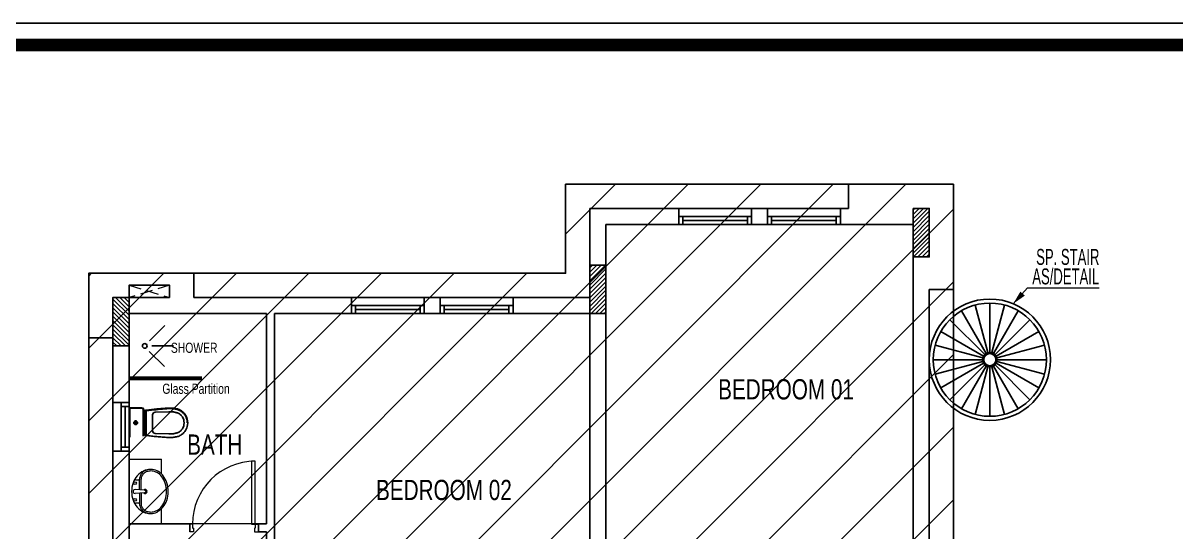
# Model space of a CAD drawing. Header units: centimetres. Extents: x 7997 to 116674, y 1017 to 13844.
# Drawn here: x 9807 to 11233, y 13215 to 13844 of the extents above; entities that cross this region are included whole.
import ezdxf

# ---------------------------------------------------------------- set-up
doc = ezdxf.new("R2010")
doc.units = ezdxf.units.CM
doc.header["$LTSCALE"] = 200
doc.linetypes.add('$0$$1$DASHED', pattern=[0.75, 0.5, -0.25])
doc.linetypes.add('A-106-Typical Floor Plan$0$HIDDEN', pattern=[0.375, 0.25, -0.125])
for name, color, linetype, lineweight in [('$0$$1$HAT', 8, 'Continuous', 9), ('$1$FIXTURE', 6, 'Continuous', 13), ('$1$WALL', 3, 'Continuous', 25), ('HA', 251, 'Continuous', 0), ('HAT', 8, 'Continuous', 9), ('HATCH', 8, 'Continuous', 5), ('Layer1', 67, 'Continuous', 9), ('TEXT', 6, 'Continuous', 18), ('WALL', 3, 'Continuous', 25)]:
    doc.layers.add(name, color=color, linetype=linetype, lineweight=lineweight)
for name, color, linetype in [('$1$Z-RUBBER', 8, 'Continuous'), ('BATH-FUR', 8, 'Continuous'), ('Border 100x200', 2, 'Continuous'), ('COL', 1, 'Continuous'), ('DIM', 11, 'Continuous'), ('ELE', 6, 'Continuous'), ('ELE-COLUM', 7, 'Continuous'), ('STAIRS', 7, 'Continuous'), ('WIN', 6, 'Continuous'), ('WINDOR', 6, 'Continuous'), ('wipeout', 85, 'Continuous')]:
    doc.layers.add(name, color=color, linetype=linetype)
doc.styles.add('style8', font='swisscl.ttf', dxfattribs={"width": 0.8})
pattern_1 = [(45, (-33014.8116, -54636.4848), (-2.65165043, 2.65165043), [])]

# ---------------------------------------------------------------- blocks, each defined once
blk = doc.blocks.new('08-TITLE SHEET-selattin', base_point=(45714.8, -203081.4))
at = {"color": 0}
blk.add_lwpolyline([(51244.8, -203081.4), (45714.8, -203081.4), (45714.8, -206921.4), (51244.8, -206921.4)], close=True, dxfattribs=at)
at = {"color": 0, "linetype": 'ByBlock', "const_width": 17}
blk.add_lwpolyline([(45744.3, -206891.9), (51215.3, -206891.9), (51215.3, -203110.8), (45744.3, -203110.8)], close=True, dxfattribs=at)
at = {"layer": 'HA', "ltscale": 1.2}
blk.add_lwpolyline([(45714.8, -203081.4), (51244.8, -203081.4), (51244.8, -206921.4), (45714.8, -206921.4)], close=True, dxfattribs=at)
blk = doc.blocks.new('A$C397E50C8')
at = {"layer": 'Layer1', "color": 8}
for p, q in [((0.385, 0.322), (0.375, 0.441)), ((0.415, 0.322), (0.424, 0.441)), ((0.8, 0.514), (0.8, 0.114)), ((0.38, 0.385), (0.248, 0.385)), ((0.38, 0.365), (0.248, 0.365)), ((0.42, 0.385), (0.552, 0.385)), ((0.42, 0.365), (0.552, 0.365)), ((0, 0.114), (0.187, 0.114)), ((0.616, 0.114), (0.8, 0.114))]:
    blk.add_line(p, q, dxfattribs=at)
for centre in [(0.298, 0.441), (0.502, 0.441)]:
    blk.add_circle(centre, 0.017, dxfattribs=at)
for centre, radius, start, end in [((0.386, 0.206), 0.275, 109.7015, 130.8429), ((0.2, 0.414), 0.0561, 328.5927, 32.0804), ((0.4, 0.167), 0.316, 90, 109.7015), ((0.4, 0.441), 0.0245, 0, 180), ((0.4, 0.167), 0.316, 70.2985, 90), ((0.414, 0.206), 0.275, 49.1571, 70.2985), ((0.6, 0.414), 0.0561, 147.9196, 211.4073), ((0.332, 0.247), 0.206, 154.3988, 180), ((0.282, 0.247), 0.156, 159.911, 180), ((0.265, 0.253), 0.138, 138.557, 159.911), ((0.365, 0.231), 0.242, 130.8429, 154.3988), ((0.282, 0.247), 0.136, 159.911, 180), ((0.265, 0.253), 0.118, 138.557, 159.911), ((0.255, 0.262), 0.124, 115.1324, 138.557), ((0.255, 0.262), 0.104, 115.1324, 138.557), ((0.248, 0.277), 0.108, 90, 115.1324), ((0.248, 0.277), 0.0879, 90, 115.1324), ((0.4, 0.314), 0.0245, 130.1483, 49.8517), ((0.4, 0.314), 0.017, 151.52, 28.48), ((0.4, 0.323), 0.015, 184.5957, 355.4043), ((0.552, 0.277), 0.108, 64.8676, 90), ((0.552, 0.277), 0.0879, 64.8676, 90), ((0.545, 0.262), 0.104, 41.443, 64.8676), ((0.435, 0.231), 0.242, 25.6012, 49.1571), ((0.545, 0.262), 0.124, 41.443, 64.8676), ((0.535, 0.253), 0.118, 20.089, 41.443), ((0.535, 0.253), 0.138, 20.089, 41.443), ((0.518, 0.247), 0.136, 0, 20.089), ((0.468, 0.247), 0.206, 0, 25.6012), ((0.518, 0.247), 0.156, 0, 20.089), ((0.298, 0.247), 0.172, 180, 207.7048), ((0.298, 0.247), 0.152, 180, 207.7048), ((0.39, 0.318), 0.287, 211.6966, 225.1435), ((0.347, 0.272), 0.208, 207.7048, 231.7336), ((0.453, 0.272), 0.208, 308.2664, 332.2952), ((0.453, 0.272), 0.228, 315.8627, 332.2952), ((0.502, 0.247), 0.152, 332.2952, 0), ((0.502, 0.247), 0.172, 332.2952, 0), ((0.39, 0.318), 0.287, 225.1435, 230.6034), ((0.355, 0.257), 0.218, 227.5536, 253.317), ((0.379, 0.313), 0.259, 231.7336, 251.9061), ((0.39, 0.318), 0.287, 249.6954, 271.4336), ((0.4, 0.377), 0.326, 251.9061, 270), ((0.4, 0.377), 0.346, 269.5314, 270), ((0.4, 0.377), 0.326, 270, 288.0939), ((0.4, 0.377), 0.346, 270, 288.0939), ((0.421, 0.313), 0.259, 288.0939, 308.2664), ((0.421, 0.313), 0.279, 288.0939, 308.2664), ((0.453, 0.272), 0.228, 308.2664, 315.8627)]:
    blk.add_arc(centre, radius, start, end, dxfattribs=at)
blk = doc.blocks.new('CLOSET')
blk.add_wipeout([(-2144343.954, -2148345.497), (-2144343.793, -2148345.497), (-2144343.787, -2148345.499), (-2144343.779, -2148345.505), (-2144343.778, -2148345.508), (-2144343.775, -2148345.515), (-2144343.774, -2148345.519), (-2144343.774, -2148345.848), (-2144343.776, -2148345.856), (-2144343.779, -2148345.861), (-2144343.781, -2148345.864), (-2144343.783, -2148345.866), (-2144343.789, -2148345.869), (-2144343.792, -2148345.87), (-2144343.796, -2148345.87), (-2144343.954, -2148345.87), (-2144343.954, -2148345.506)]).dxf.layer = 'wipeout'
at = {"layer": 'BATH-FUR', "color": 8, "linetype": 'Continuous'}
for p, q in [((-2144343.954, -2148345.87), (-2144343.954, -2148345.497)), ((-2144343.948, -2148345.864), (-2144343.948, -2148345.504)), ((-2144343.905, -2148345.684), (-2144343.843, -2148345.684)), ((-2144343.874, -2148345.653), (-2144343.874, -2148345.715))]:
    blk.add_line(p, q, dxfattribs=at)
blk.add_circle((-2144343.874, -2148345.684), 0.0231, dxfattribs=at)
blk.add_wipeout([(-2144343.753, -2148345.529), (-2144343.691, -2148345.522), (-2144343.66, -2148345.518), (-2144343.643, -2148345.516), (-2144343.619, -2148345.514), (-2144343.602, -2148345.512), (-2144343.58, -2148345.51), (-2144343.566, -2148345.509), (-2144343.544, -2148345.507), (-2144343.527, -2148345.505), (-2144343.504, -2148345.504), (-2144343.482, -2148345.502), (-2144343.462, -2148345.502), (-2144343.443, -2148345.502), (-2144343.43, -2148345.502), (-2144343.424, -2148345.502), (-2144343.406, -2148345.504), (-2144343.401, -2148345.504), (-2144343.384, -2148345.507), (-2144343.368, -2148345.51), (-2144343.358, -2148345.513), (-2144343.346, -2148345.517), (-2144343.34, -2148345.519), (-2144343.331, -2148345.523), (-2144343.321, -2148345.528), (-2144343.309, -2148345.535), (-2144343.304, -2148345.539), (-2144343.297, -2148345.544), (-2144343.292, -2148345.549), (-2144343.284, -2148345.555), (-2144343.276, -2148345.563), (-2144343.264, -2148345.577), (-2144343.252, -2148345.595), (-2144343.248, -2148345.603), (-2144343.242, -2148345.616), (-2144343.239, -2148345.625), (-2144343.236, -2148345.635), (-2144343.234, -2148345.644), (-2144343.233, -2148345.649), (-2144343.231, -2148345.669), (-2144343.23, -2148345.687), (-2144343.231, -2148345.7), (-2144343.232, -2148345.711), (-2144343.234, -2148345.722), (-2144343.235, -2148345.729), (-2144343.239, -2148345.741), (-2144343.242, -2148345.751), (-2144343.244, -2148345.756), (-2144343.25, -2148345.767), (-2144343.252, -2148345.772), (-2144343.259, -2148345.784), (-2144343.268, -2148345.795), (-2144343.278, -2148345.806), (-2144343.292, -2148345.819), (-2144343.299, -2148345.825), (-2144343.31, -2148345.833), (-2144343.317, -2148345.837), (-2144343.327, -2148345.843), (-2144343.337, -2148345.847), (-2144343.353, -2148345.853), (-2144343.363, -2148345.856), (-2144343.379, -2148345.86), (-2144343.401, -2148345.863), (-2144343.437, -2148345.866), (-2144343.464, -2148345.866), (-2144343.494, -2148345.865), (-2144343.519, -2148345.863), (-2144343.544, -2148345.861), (-2144343.577, -2148345.858), (-2144343.611, -2148345.855), (-2144343.627, -2148345.853), (-2144343.656, -2148345.85), (-2144343.673, -2148345.848), (-2144343.694, -2148345.846), (-2144343.722, -2148345.842), (-2144343.753, -2148345.839), (-2144343.753, -2148345.548)]).dxf.layer = 'wipeout'
at = {"color": 8, "ltscale": 0.001, "const_width": 0.000508}
for points in [[(-2144343.954, -2148345.497), (-2144343.796, -2148345.497), (-2144343.791, -2148345.498), (-2144343.784, -2148345.501), (-2144343.779, -2148345.505), (-2144343.776, -2148345.511), (-2144343.774, -2148345.519), (-2144343.774, -2148345.848), (-2144343.776, -2148345.856), (-2144343.779, -2148345.861), (-2144343.781, -2148345.864), (-2144343.785, -2148345.867), (-2144343.792, -2148345.87), (-2144343.796, -2148345.87), (-2144343.954, -2148345.87), (-2144343.954, -2148345.497)], [(-2144343.753, -2148345.529), (-2144343.753, -2148345.839), (-2144343.651, -2148345.85), (-2144343.586, -2148345.857), (-2144343.527, -2148345.862), (-2144343.487, -2148345.865), (-2144343.446, -2148345.866), (-2144343.421, -2148345.865), (-2144343.401, -2148345.863), (-2144343.379, -2148345.86), (-2144343.363, -2148345.856), (-2144343.347, -2148345.851), (-2144343.332, -2148345.845), (-2144343.317, -2148345.837), (-2144343.304, -2148345.829), (-2144343.294, -2148345.821), (-2144343.283, -2148345.811), (-2144343.273, -2148345.801), (-2144343.264, -2148345.79), (-2144343.255, -2148345.778), (-2144343.244, -2148345.756), (-2144343.24, -2148345.746), (-2144343.235, -2148345.729), (-2144343.231, -2148345.708), (-2144343.23, -2148345.693), (-2144343.23, -2148345.681), (-2144343.231, -2148345.665), (-2144343.233, -2148345.649), (-2144343.235, -2148345.639), (-2144343.241, -2148345.62), (-2144343.251, -2148345.598), (-2144343.264, -2148345.577), (-2144343.276, -2148345.563), (-2144343.289, -2148345.551), (-2144343.304, -2148345.539), (-2144343.315, -2148345.532), (-2144343.327, -2148345.525), (-2144343.342, -2148345.518), (-2144343.353, -2148345.515), (-2144343.371, -2148345.51), (-2144343.388, -2148345.506), (-2144343.404, -2148345.504), (-2144343.43, -2148345.502), (-2144343.452, -2148345.502), (-2144343.471, -2148345.502), (-2144343.492, -2148345.503), (-2144343.504, -2148345.504), (-2144343.522, -2148345.505), (-2144343.566, -2148345.509), (-2144343.594, -2148345.511), (-2144343.622, -2148345.514), (-2144343.651, -2148345.517), (-2144343.691, -2148345.522), (-2144343.753, -2148345.529)]]:
    blk.add_lwpolyline(points, dxfattribs=at)
at = {"layer": 'BATH-FUR', "color": 8, "linetype": 'Continuous'}
for p, q in [((-2144343.781, -2148345.519), (-2144343.781, -2148345.848)), ((-2144343.774, -2148345.519), (-2144343.774, -2148345.848)), ((-2144343.746, -2148345.535), (-2144343.746, -2148345.833)), ((-2144343.632, -2148345.551), (-2144343.463, -2148345.546)), ((-2144343.664, -2148345.584), (-2144343.664, -2148345.782)), ((-2144343.632, -2148345.815), (-2144343.463, -2148345.82)), ((-2144343.796, -2148345.87), (-2144343.954, -2148345.87)), ((-2144343.796, -2148345.864), (-2144343.948, -2148345.864))]:
    blk.add_line(p, q, dxfattribs=at)
for points in [[(-2144343.23, -2148345.684), (-2144343.231, -2148345.66), (-2144343.235, -2148345.639), (-2144343.241, -2148345.62), (-2144343.248, -2148345.603), (-2144343.256, -2148345.588), (-2144343.266, -2148345.575), (-2144343.276, -2148345.563), (-2144343.286, -2148345.553), (-2144343.297, -2148345.544), (-2144343.307, -2148345.537), (-2144343.317, -2148345.53), (-2144343.327, -2148345.525), (-2144343.337, -2148345.52), (-2144343.347, -2148345.516), (-2144343.358, -2148345.513), (-2144343.368, -2148345.51), (-2144343.379, -2148345.508), (-2144343.39, -2148345.506), (-2144343.401, -2148345.504), (-2144343.412, -2148345.503), (-2144343.424, -2148345.502), (-2144343.437, -2148345.502), (-2144343.45, -2148345.502), (-2144343.464, -2148345.502), (-2144343.479, -2148345.502), (-2144343.494, -2148345.503), (-2144343.51, -2148345.504), (-2144343.527, -2148345.505), (-2144343.544, -2148345.507), (-2144343.561, -2148345.508), (-2144343.577, -2148345.51), (-2144343.594, -2148345.511), (-2144343.611, -2148345.513), (-2144343.627, -2148345.515), (-2144343.643, -2148345.516), (-2144343.66, -2148345.518), (-2144343.676, -2148345.52), (-2144343.694, -2148345.522), (-2144343.711, -2148345.524), (-2144343.753, -2148345.529), (-2144343.753, -2148345.839), (-2144343.711, -2148345.844), (-2144343.694, -2148345.846), (-2144343.676, -2148345.848), (-2144343.66, -2148345.849), (-2144343.643, -2148345.851), (-2144343.627, -2148345.853), (-2144343.611, -2148345.855), (-2144343.594, -2148345.856), (-2144343.577, -2148345.858), (-2144343.561, -2148345.859), (-2144343.544, -2148345.861), (-2144343.527, -2148345.862), (-2144343.51, -2148345.864), (-2144343.494, -2148345.865), (-2144343.479, -2148345.865), (-2144343.464, -2148345.866), (-2144343.45, -2148345.866), (-2144343.437, -2148345.866), (-2144343.424, -2148345.865), (-2144343.412, -2148345.865), (-2144343.401, -2148345.863), (-2144343.39, -2148345.862), (-2144343.379, -2148345.86), (-2144343.368, -2148345.857), (-2144343.358, -2148345.855), (-2144343.347, -2148345.851), (-2144343.337, -2148345.847), (-2144343.327, -2148345.843), (-2144343.317, -2148345.837), (-2144343.307, -2148345.831), (-2144343.297, -2148345.823), (-2144343.286, -2148345.815), (-2144343.276, -2148345.804), (-2144343.266, -2148345.793), (-2144343.256, -2148345.78), (-2144343.248, -2148345.765), (-2144343.241, -2148345.748), (-2144343.235, -2148345.729), (-2144343.231, -2148345.708), (-2144343.23, -2148345.684)], [(-2144343.237, -2148345.683), (-2144343.238, -2148345.707), (-2144343.241, -2148345.727), (-2144343.247, -2148345.746), (-2144343.254, -2148345.762), (-2144343.262, -2148345.776), (-2144343.271, -2148345.789), (-2144343.281, -2148345.8), (-2144343.291, -2148345.81), (-2144343.301, -2148345.818), (-2144343.311, -2148345.825), (-2144343.32, -2148345.832), (-2144343.33, -2148345.837), (-2144343.34, -2148345.841), (-2144343.35, -2148345.845), (-2144343.36, -2148345.848), (-2144343.37, -2148345.851), (-2144343.38, -2148345.853), (-2144343.391, -2148345.855), (-2144343.401, -2148345.857), (-2144343.413, -2148345.858), (-2144343.424, -2148345.859), (-2144343.437, -2148345.859), (-2144343.45, -2148345.86), (-2144343.464, -2148345.859), (-2144343.478, -2148345.859), (-2144343.494, -2148345.858), (-2144343.51, -2148345.857), (-2144343.526, -2148345.856), (-2144343.543, -2148345.854), (-2144343.56, -2148345.853), (-2144343.577, -2148345.851), (-2144343.594, -2148345.85), (-2144343.61, -2148345.848), (-2144343.626, -2148345.846), (-2144343.643, -2148345.845), (-2144343.659, -2148345.843), (-2144343.676, -2148345.841), (-2144343.693, -2148345.839), (-2144343.711, -2148345.837), (-2144343.746, -2148345.833), (-2144343.746, -2148345.535)], [(-2144343.275, -2148345.682), (-2144343.276, -2148345.664), (-2144343.279, -2148345.648), (-2144343.283, -2148345.634), (-2144343.289, -2148345.622), (-2144343.295, -2148345.611), (-2144343.302, -2148345.602), (-2144343.309, -2148345.593), (-2144343.317, -2148345.586), (-2144343.325, -2148345.579), (-2144343.333, -2148345.573), (-2144343.34, -2148345.568), (-2144343.348, -2148345.565), (-2144343.355, -2148345.561), (-2144343.363, -2148345.558), (-2144343.371, -2148345.556), (-2144343.379, -2148345.554), (-2144343.388, -2148345.552), (-2144343.397, -2148345.55), (-2144343.407, -2148345.549), (-2144343.417, -2148345.548), (-2144343.427, -2148345.547), (-2144343.438, -2148345.546), (-2144343.463, -2148345.546)], [(-2144343.275, -2148345.685), (-2144343.276, -2148345.703), (-2144343.279, -2148345.719), (-2144343.283, -2148345.733), (-2144343.289, -2148345.745), (-2144343.295, -2148345.756), (-2144343.302, -2148345.765), (-2144343.309, -2148345.773), (-2144343.317, -2148345.781), (-2144343.325, -2148345.788), (-2144343.333, -2148345.794), (-2144343.34, -2148345.798), (-2144343.348, -2148345.802), (-2144343.355, -2148345.805), (-2144343.363, -2148345.808), (-2144343.371, -2148345.811), (-2144343.379, -2148345.813), (-2144343.388, -2148345.815), (-2144343.397, -2148345.817), (-2144343.407, -2148345.818), (-2144343.417, -2148345.819), (-2144343.427, -2148345.82), (-2144343.438, -2148345.82), (-2144343.463, -2148345.82)]]:
    blk.add_lwpolyline(points, dxfattribs=at)
for centre, radius, start, end in [((-2144343.631, -2148345.584), 0.0329, 91.6968, 180), ((-2144343.631, -2148345.782), 0.0329, 180, 268.3032), ((-2144343.796, -2148345.848), 0.0219, 270, 0), ((-2144343.796, -2148345.848), 0.0153, 270, 0)]:
    blk.add_arc(centre, radius, start, end, dxfattribs=at)
blk = doc.blocks.new('$1$A$C414D25BB')
at = {"layer": '$1$Z-RUBBER', "ltscale": 0.05}
h = blk.add_hatch(dxfattribs=at)
h.set_pattern_fill('ANSI31', color=256, style=0)
h.set_pattern_definition([(45, (-21734.0303, -7392.24753), (-0.08838834765, 0.08838834765), [])])
h.paths.add_polyline_path([(0.114, 0.062, -5.138733), (0.115, 0.062), (0.115, 0.06), (0.116, 0.06), (0.115, 0.058), (0.116, 0.058), (0.115, 0.056), (0.113, 0.058), (0.114, 0.058), (0.113, 0.06), (0.114, 0.06)])
at = {"layer": '$1$FIXTURE'}
for p, q in [((0.857, 0.916), (0.857, 0.116)), ((0.907, 0.916), (0.857, 0.916)), ((0.907, 0.116), (0.907, 0.916)), ((0.107, 0.116), (0.072, 0.116)), ((0.072, 0.116), (0.072, 0.016)), ((0.122, 0.016), (0.072, 0.016)), ((0.107, 0.116), (0.107, 0.062)), ((0.119, 0.062), (0.107, 0.062)), ((0.112, 0.062), (0.122, 0.062)), ((0.122, 0.062), (0.122, 0.016)), ((0.857, 0.116), (0.907, 0.116)), ((0.907, 0.062), (0.897, 0.062)), ((0.897, 0.062), (0.897, 0.016)), ((0.897, 0.016), (0.947, 0.016)), ((0.907, 0.116), (0.947, 0.116)), ((0.907, 0.116), (0.907, 0.062)), ((0.947, 0.116), (0.947, 0.016))]:
    blk.add_line(p, q, dxfattribs=at)
blk.add_lwpolyline([(0.905, 0.062), (0.904, 0.062)], dxfattribs=at)
blk.add_arc((0.907, 0.116), 0.8, 90, 180, dxfattribs=at)
blk = doc.blocks.new('06-FF COLUMNS-Essa', base_point=(38719.9, 8657))
at = {"layer": 'COL', "ltscale": 0.05}
h = blk.add_hatch(dxfattribs=at)
h.set_pattern_fill('ANSI31', color=8, scale=30)
h.set_pattern_definition(pattern_1)
h.paths.add_polyline_path([(39739.9, 10172), (39759.9, 10172), (39759.9, 10112), (39739.9, 10112)])
h = blk.add_hatch(dxfattribs=at)
h.set_pattern_fill('ANSI31', color=8, scale=30)
h.set_pattern_definition(pattern_1)
h.paths.add_polyline_path([(39339.9, 10042), (39359.9, 10042), (39359.9, 10102), (39339.9, 10102)])
h = blk.add_hatch(dxfattribs=at)
h.set_pattern_fill('ANSI31', color=8, scale=30, angle=-90)
h.set_pattern_definition([(315, (-25928.6265, 81826.674), (2.65165043, 2.65165043), [])])
h.paths.add_polyline_path([(38769.9, 10062), (38769.9, 10002), (38749.9, 10002), (38749.9, 10062)])
h = blk.add_hatch(dxfattribs=at)
h.set_pattern_fill('ANSI31', color=8, scale=30)
h.set_pattern_definition(pattern_1)
h.paths.add_polyline_path([(39739.9, 9677), (39759.9, 9677), (39759.9, 9737), (39739.9, 9737)])
h = blk.add_hatch(dxfattribs=at)
h.set_pattern_fill('ANSI31', color=8, scale=30)
h.set_pattern_definition(pattern_1)
h.paths.add_polyline_path([(39339.9, 9587), (39359.9, 9587), (39359.9, 9657), (39339.9, 9657)])
h = blk.add_hatch(dxfattribs=at)
h.set_pattern_fill('ANSI31', color=8, scale=30)
h.set_pattern_definition(pattern_1)
h.paths.add_polyline_path([(38769.9, 9587), (38699.9, 9587), (38699.9, 9607), (38769.9, 9607)])
h = blk.add_hatch(dxfattribs=at)
h.set_pattern_fill('ANSI31', color=8, scale=30)
h.set_pattern_definition(pattern_1)
h.paths.add_polyline_path([(38769.9, 9327), (38699.9, 9327), (38699.9, 9347), (38769.9, 9347)])
h = blk.add_hatch(dxfattribs=at)
h.set_pattern_fill('ANSI31', color=8, scale=30)
h.set_pattern_definition(pattern_1)
h.paths.add_polyline_path([(39339.9, 9347), (39359.9, 9347), (39359.9, 9277), (39339.9, 9277)])
h = blk.add_hatch(dxfattribs=at)
h.set_pattern_fill('ANSI31', color=8, scale=30)
h.set_pattern_definition(pattern_1)
h.paths.add_polyline_path([(39739.9, 9347), (39759.9, 9347), (39759.9, 9287), (39739.9, 9287)])
h = blk.add_hatch(dxfattribs=at)
h.set_pattern_fill('ANSI31', color=8, scale=30)
h.set_pattern_definition(pattern_1)
h.paths.add_polyline_path([(38769.9, 8837), (38749.9, 8837), (38749.9, 8897), (38769.9, 8897)])
h = blk.add_hatch(dxfattribs=at)
h.set_pattern_fill('ANSI31', color=8, scale=30)
h.set_pattern_definition(pattern_1)
h.paths.add_polyline_path([(39339.9, 8837), (39359.9, 8837), (39359.9, 8897), (39339.9, 8897)])
h = blk.add_hatch(dxfattribs=at)
h.set_pattern_fill('ANSI31', color=8, scale=30)
h.set_pattern_definition(pattern_1)
h.paths.add_polyline_path([(39759.9, 8687), (39739.9, 8687), (39739.9, 8747), (39759.9, 8747)])
h = blk.add_hatch(dxfattribs=at)
h.set_pattern_fill('ANSI31', color=8, scale=30)
h.set_pattern_definition(pattern_1)
h.paths.add_polyline_path([(39339.9, 8707), (39339.9, 8687), (39399.9, 8687), (39399.9, 8707)])
at = {"layer": 'DIM'}
h = blk.add_hatch(dxfattribs=at)
h.set_pattern_fill('ANSI31', color=8)
h.set_pattern_definition([(45, (38719.8604, 8657.002), (-2.245064, 2.245064), [])])
h.paths.add_polyline_path([(38719.9, 8657), (38849.9, 8657), (38849.9, 8687), (38719.9, 8687)])
at = {"layer": 'COL'}
for points in [[(39739.9, 10172), (39759.9, 10172), (39759.9, 10112), (39739.9, 10112)], [(39339.9, 10042), (39359.9, 10042), (39359.9, 10102), (39339.9, 10102)], [(38769.9, 10062), (38769.9, 10002), (38749.9, 10002), (38749.9, 10062)], [(39739.9, 9677), (39759.9, 9677), (39759.9, 9737), (39739.9, 9737)], [(39339.9, 9587), (39359.9, 9587), (39359.9, 9657), (39339.9, 9657)], [(38769.9, 9587), (38699.9, 9587), (38699.9, 9607), (38769.9, 9607)], [(38769.9, 9327), (38699.9, 9327), (38699.9, 9347), (38769.9, 9347)], [(39339.9, 9347), (39359.9, 9347), (39359.9, 9277), (39339.9, 9277)], [(39739.9, 9347), (39759.9, 9347), (39759.9, 9287), (39739.9, 9287)], [(38769.9, 8837), (38749.9, 8837), (38749.9, 8897), (38769.9, 8897)], [(39339.9, 8837), (39359.9, 8837), (39359.9, 8897), (39339.9, 8897)], [(39759.9, 8687), (39739.9, 8687), (39739.9, 8747), (39759.9, 8747)], [(39339.9, 8707), (39339.9, 8687), (39399.9, 8687), (39399.9, 8707)], [(38719.9, 8657), (38849.9, 8657), (38849.9, 8687), (38719.9, 8687)]]:
    blk.add_lwpolyline(points, close=True, dxfattribs=at)
blk = doc.blocks.new('03-FIRST FLOOR PLAN-selattin', base_point=(31015.7, 25621.5))
at = {"layer": '$0$$1$HAT', "linetype": '$0$$1$DASHED', "ltscale": 0.15}
for p, q in [((29995.7, 25496.5), (30045.7, 25481.5)), ((30045.7, 25496.5), (29995.7, 25481.5))]:
    blk.add_line(p, q, dxfattribs=at)
at = {"layer": 'BATH-FUR'}
for p, q in [((30020.9, 25428), (30039.8, 25446.8)), ((30023.8, 25421.5), (30050.5, 25421.5)), ((30020.7, 25414.8), (30039.6, 25396))]:
    blk.add_line(p, q, dxfattribs=at)
blk.add_circle((30015, 25421.5), 2.88, dxfattribs=at)
at = {"layer": 'ELE'}
for radius in [9, 7.5]:
    blk.add_circle((31060.7, 25404.5), radius, dxfattribs=at)
at = {"layer": 'ELE-COLUM', "linetype": 'ByBlock'}
blk.add_lwpolyline([(31089.6, 25473.7, 0, 7.41, 0), (31101.2, 25486.2, 7.41, 7.41, 0)], format="xyseb", dxfattribs=at)
at = {"layer": 'HAT', "ltscale": 0.15}
blk.add_line((30155.7, 25201.5), (30070.7, 25201.5), dxfattribs=at)
at = {"layer": 'HATCH', "linetype": 'ByBlock'}
for p, q in [((31089.6, 25473.7), (31107.1, 25493.4)), ((31107.1, 25493.4), (31196, 25493.4))]:
    blk.add_line(p, q, dxfattribs=at)
at = {"layer": 'STAIRS'}
for p, q in [((31056.2, 25412.3), (31025.7, 25465.1)), ((31058.4, 25413.2), (31042.6, 25472.1)), ((31060.7, 25413.5), (31060.7, 25474.5)), ((31063.1, 25413.2), (31078.9, 25472.1)), ((31065.2, 25412.3), (31095.7, 25465.1)), ((31054.4, 25410.9), (31011.2, 25454)), ((31067.1, 25410.9), (31110.2, 25454)), ((31052.9, 25409), (31000.1, 25439.5)), ((31068.5, 25409), (31121.4, 25439.5)), ((31052, 25406.8), (30993.1, 25422.6)), ((31069.4, 25406.8), (31128.4, 25422.6)), ((31051.7, 25404.5), (30990.7, 25404.5)), ((31052, 25402.2), (30993.1, 25386.4)), ((31052.9, 25400), (31000.1, 25369.5)), ((31054.4, 25398.1), (31011.2, 25355)), ((31056.2, 25396.7), (31025.7, 25343.9)), ((31058.4, 25395.8), (31042.6, 25336.9)), ((31060.7, 25395.5), (31060.7, 25334.5)), ((31063.1, 25395.8), (31078.9, 25336.9)), ((31065.2, 25396.7), (31095.7, 25343.9)), ((31067.1, 25398.1), (31110.2, 25355)), ((31068.5, 25400), (31121.4, 25369.5)), ((31069.4, 25402.2), (31128.4, 25386.4)), ((31069.7, 25404.5), (31130.7, 25404.5))]:
    blk.add_line(p, q, dxfattribs=at)
at = {"layer": 'WALL'}
for p, q in [((30565.7, 25481.5), (30565.7, 25591.5)), ((30675.7, 25591.5), (30565.7, 25591.5)), ((30675.7, 25571.5), (30675.7, 25591.5)), ((30765.7, 25591.5), (30765.7, 25571.5)), ((30765.7, 25591.5), (30785.7, 25591.5)), ((30785.7, 25591.5), (30785.7, 25571.5)), ((30875.7, 25571.5), (30875.7, 25591.5)), ((30585.7, 25026.5), (30585.7, 25571.5)), ((30585.7, 25571.5), (30675.7, 25571.5)), ((30785.7, 25571.5), (30765.7, 25571.5)), ((30875.7, 25571.5), (30965.7, 25571.5)), ((30965.7, 25156.5), (30965.7, 25571.5)), ((30985.7, 25491.5), (30985.7, 25096.5)), ((30045.7, 25481.5), (29995.7, 25481.5)), ((30075.7, 25481.5), (30270.7, 25481.5)), ((30270.7, 25461.5), (30270.7, 25481.5)), ((30360.7, 25481.5), (30360.7, 25461.5)), ((30360.7, 25471.5), (30360.7, 25481.5)), ((30360.7, 25481.5), (30380.7, 25481.5)), ((30380.7, 25481.5), (30380.7, 25461.5)), ((30470.7, 25461.5), (30470.7, 25481.5)), ((30470.7, 25481.5), (30565.7, 25481.5)), ((29995.7, 25461.5), (30165.7, 25461.5)), ((30165.7, 25201.5), (30165.7, 25461.5)), ((30175.7, 25181.5), (30175.7, 25461.5)), ((30175.7, 25461.5), (30270.7, 25461.5)), ((30380.7, 25461.5), (30360.7, 25461.5)), ((30470.7, 25461.5), (30565.7, 25461.5)), ((30565.7, 25026.5), (30565.7, 25461.5)), ((29975.7, 25351.5), (29975.7, 25431.5)), ((29975.7, 25351.5), (29995.7, 25351.5)), ((29975.7, 25291.5), (29995.7, 25291.5)), ((29975.7, 25026.5), (29975.7, 25291.5)), ((29995.7, 25026.5), (29995.7, 25291.5)), ((29995.7, 25201.5), (30070.7, 25201.5)), ((30070.7, 25201.5), (30070.7, 25191.5)), ((30155.7, 25201.5), (30165.7, 25201.5)), ((30155.7, 25201.5), (30155.7, 25191.5)), ((30155.7, 25191.5), (30165.7, 25191.5)), ((30165.7, 25181.5), (30165.7, 25191.5))]:
    blk.add_line(p, q, dxfattribs=at)
at = {"layer": 'WALL', "color": 8, "linetype": 'A-106-Typical Floor Plan$0$HIDDEN', "ltscale": 0.3}
for p, q in [((29945.7, 25026.5), (29945.7, 25511.5)), ((31015.7, 25492.4), (31015.7, 24206.5))]:
    blk.add_line(p, q, dxfattribs=at)
blk.add_lwpolyline([(30885.7, 25621.5), (30535.7, 25621.5), (30535.7, 25511.5), (29945.7, 25511.5)], dxfattribs=at)
at = {"layer": 'WALL'}
for points in [[(30985.7, 25491.5), (31015.7, 25491.5), (31015.7, 25621.5), (30885.7, 25621.5), (30885.7, 25591.5), (30875.7, 25591.5)], [(30075.7, 25481.5), (30075.7, 25511.5), (29945.7, 25511.5), (29945.7, 25431.5), (29975.7, 25431.5)], [(29995.7, 25481.5), (29995.7, 25496.5), (30045.7, 25496.5), (30045.7, 25481.5)]]:
    blk.add_lwpolyline(points, dxfattribs=at)
at = {"layer": 'WIN', "const_width": 5}
blk.add_lwpolyline([(29995.7, 25381.5), (30085.7, 25381.5)], dxfattribs=at)
at = {"layer": 'WIN'}
for radius in [75, 70]:
    blk.add_circle((31060.7, 25404.5), radius, dxfattribs=at)
at = {"layer": 'WINDOR'}
for p, q in [((30675.7, 25591.5), (30765.7, 25591.5)), ((30875.7, 25591.5), (30785.7, 25591.5)), ((30765.7, 25581.5), (30675.7, 25581.5)), ((30680.7, 25581.5), (30680.7, 25571.5)), ((30760.7, 25581.5), (30760.7, 25571.5)), ((30785.7, 25581.5), (30875.7, 25581.5)), ((30790.7, 25581.5), (30790.7, 25571.5)), ((30870.7, 25581.5), (30870.7, 25571.5)), ((30765.7, 25571.5), (30675.7, 25571.5)), ((30760.7, 25576.5), (30680.7, 25576.5)), ((30785.7, 25571.5), (30875.7, 25571.5)), ((30790.7, 25576.5), (30870.7, 25576.5)), ((30270.7, 25481.5), (30360.7, 25481.5)), ((30470.7, 25481.5), (30380.7, 25481.5)), ((30360.7, 25471.5), (30270.7, 25471.5)), ((30275.7, 25471.5), (30275.7, 25461.5)), ((30355.7, 25466.5), (30275.7, 25466.5)), ((30355.7, 25471.5), (30355.7, 25461.5)), ((30380.7, 25471.5), (30470.7, 25471.5)), ((30385.7, 25471.5), (30385.7, 25461.5)), ((30385.7, 25466.5), (30465.7, 25466.5)), ((30465.7, 25471.5), (30465.7, 25461.5)), ((30360.7, 25461.5), (30270.7, 25461.5)), ((30360.7, 25461.5), (30270.7, 25461.5)), ((30380.7, 25461.5), (30470.7, 25461.5)), ((30380.7, 25461.5), (30470.7, 25461.5)), ((29975.7, 25351.5), (29975.7, 25291.5)), ((29985.7, 25351.5), (29985.7, 25291.5)), ((29995.7, 25291.5), (29995.7, 25351.5)), ((29995.7, 25346.5), (29985.7, 25346.5)), ((29990.7, 25346.5), (29990.7, 25296.5)), ((29995.7, 25296.5), (29985.7, 25296.5))]:
    blk.add_line(p, q, dxfattribs=at)
at = {"layer": '$1$WALL', "color": 0, "xscale": 97.14285718560265, "yscale": 97.14285718560265, "zscale": 97.14285718560265}
blk.add_blockref('$1$A$C414D25BB', (30063.7, 25190), dxfattribs=at)
at = {"layer": 'WALL', "xscale": 100, "yscale": 100, "zscale": 100, "rotation": 90.00000028018398}
blk.add_blockref('A$C397E50C8', (30047.1, 25201.5), dxfattribs=at)
at = {"layer": 'TEXT', "style": 'style8', "width": 0.8}
for s, p in [('SP. STAIR', (31118, 25521.7)), ('AS/DETAIL', (31113.2, 25497.6))]:
    blk.add_text(s, height=19.75, dxfattribs=at).set_placement(p)
at = {"layer": 'TEXT', "style": 'style8'}
for s, height, p in [('SHOWER', 12.5, (30047.4, 25413)), ('BEDROOM 01', 25, (30724.5, 25355.4)), ('Glass Partition', 12.5, (30036.8, 25362.3)), ('BATH', 25, (30067.5, 25287)), ('BEDROOM 02', 25, (30301.2, 25230.9))]:
    blk.add_text(s, height=height, dxfattribs=at).set_placement(p)
at = {"layer": 'BATH-FUR', "xscale": -100, "yscale": 100, "zscale": 100, "rotation": 180}
blk.add_blockref('CLOSET', (214464391.2, -214809241.9), dxfattribs=at)
at = {"layer": 'WALL'}
blk.add_line((29995.7, 25351.5), (29995.7, 25461.5), dxfattribs=at)
at = {"color": 6, "ltscale": 2}
blk.add_blockref('06-FF COLUMNS-Essa', (29945.7, 24076.5), dxfattribs=at)

msp = doc.modelspace()

# ---------------------------------------------------------------- linework, layer by layer
at = {"linetype": 'Continuous'}
msp.add_lwpolyline([(7996.8733, 13844.0841), (13119.0358, 13844.0841), (13119.0358, 10287.2841), (7996.8733, 10287.2841)], close=True, dxfattribs=at)

# ---------------------------------------------------------------- block references
at = {"layer": 'DIM', "color": 0, "linetype": 'Continuous', "xscale": 0.9262499999999997, "yscale": 0.9262499999999997, "zscale": 0.9262499999999997}
msp.add_blockref('08-TITLE SHEET-selattin', (7996.8733, 13844.0841), dxfattribs=at)

# ---------------------------------------------------------------- next in the draw order: block references
at = {"layer": 'DIM', "linetype": 'Continuous'}
msp.add_blockref('03-FIRST FLOOR PLAN-selattin', (10957.9496, 13644.7907), dxfattribs=at)

# ---------------------------------------------------------------- next in the draw order: hatches: boundary and pattern name
at = {"layer": 'Border 100x200', "ltscale": 150}
h = msp.add_hatch(dxfattribs=at)
h.set_pattern_fill('ANSI31', color=8, scale=20)
h.set_pattern_definition([(45, (-141.44, 0), (-44.90128, 44.90128), [])])
h.paths.add_polyline_path([(10957.9496, 13644.7907), (10957.9496, 12099.7907), (9887.9496, 12099.7907), (9887.9496, 12769.7907), (9857.9496, 12769.7907), (9857.9496, 12859.7907), (9857.9496, 12959.7907), (9857.9496, 13049.7907), (9887.9496, 13049.7907), (9887.9496, 13534.7907), (10477.9496, 13534.7907), (10477.9496, 13644.7907)])
h.paths.add_polyline_path([(9937.9496, 12254.7907), (10487.9496, 12254.7907), (10487.9496, 12129.7907), (9937.9496, 12129.7907)], flags=16)

# ---------------------------------------------------------------- next in the draw order: linework, layer by layer
at = {"layer": 'Border 100x200', "color": 8, "ltscale": 150}
msp.add_lwpolyline([(10957.9496, 13644.7907), (10957.9496, 12099.7907), (9887.9496, 12099.7907), (9887.9496, 12769.7907), (9857.9496, 12769.7907), (9857.9496, 12859.7907), (9857.9496, 12859.7907), (9857.9496, 12959.7907), (9857.9496, 12959.7907), (9857.9496, 13049.7907), (9887.9496, 13049.7907), (9887.9496, 13534.7907), (10477.9496, 13534.7907), (10477.9496, 13644.7907)], close=True, dxfattribs=at)

doc.saveas('drawing.dxf')
